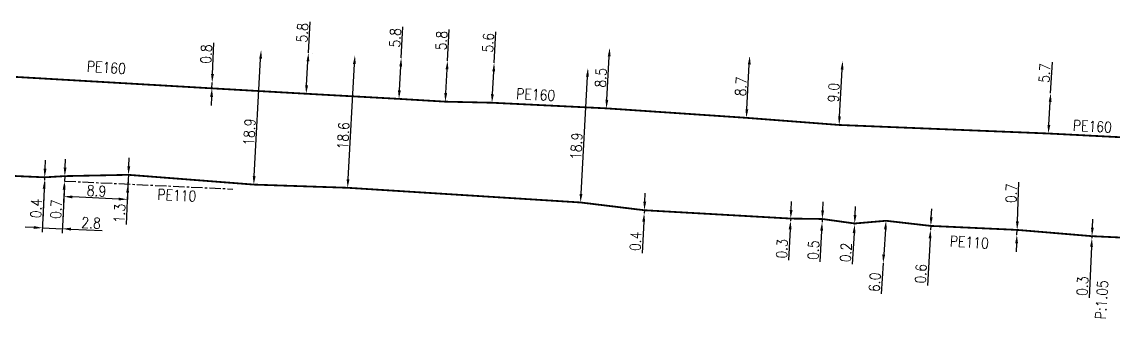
# Model space of a CAD drawing. Header units: millimetres. Extents: x 145011 to 146000, y 128282 to 128813.
# Drawn here: x 145550.3 to 145703.2, y 128380.1 to 128421.8 of the extents above; entities that cross this region are included whole.
import ezdxf

# ---------------------------------------------------------------- set-up
doc = ezdxf.new("R2010")
doc.units = ezdxf.units.MM
doc.header["$PDMODE"] = 34
doc.linetypes.add('CENTER', pattern=[50.8, 31.75, -6.35, 6.35, -6.35])
doc.linetypes.add('L_100_PE', pattern=[14, 10, -1.5, 1, -1.5])
doc.layers.get('DEFPOINTS').update_dxf_attribs({"linetype": 'CONTINUOUS'})
doc.layers.add('L_140', color=3, linetype='CONTINUOUS')
doc.styles.get("Standard").update_dxf_attribs({"font": 'romans.shx', "width": 0.85})
doc.dimstyles.get("Standard").update_dxf_attribs({"dimtxt": 1.5, "dimasz": 1.2, "dimexe": 0.625, "dimexo": 0.625, "dimgap": 0.25, "dimtad": 1, "dimdec": 1, "dimzin": 0, "dimdsep": 46, "dimtxsty": 'Standard', "dimcen": -0.5, "dimadec": 0, "dimazin": 0, "dimtfac": 1, "dimtdec": 1, "dimtmove": 0, "dimatfit": 3, "dimfxl": 0, "dimtolj": 1, "dimtzin": 0, "dimarcsym": 0})

# ---------------------------------------------------------------- blocks, each defined once
blk = doc.blocks.new('*D71')
at = {"layer": 'DEFPOINTS', "color": 0, "linetype": 'Continuous', "transparency": 16777216}
for p in [(145665.26, 128416.25), (145665.26, 128416.25), (145664.77, 128407.27)]:
    blk.add_point(p, dxfattribs=at)
at = {"layer": 'L_140', "color": 0, "linetype": 'Continuous', "lineweight": -2, "transparency": 16777216}
blk.add_line((145664.83, 128408.47), (145665.19, 128415.06), dxfattribs=at)
at = {"layer": 'L_140', "color": 0, "linetype": 'Continuous', "transparency": 16777216}
for points in [[(145664.99, 128415.07), (145665.39, 128415.04), (145665.26, 128416.25)], [(145664.63, 128408.48), (145665.03, 128408.45), (145664.77, 128407.27)]]:
    blk.add_solid(points, dxfattribs=at)
at = {"layer": 'L_140', "color": 0, "linetype": 'Continuous', "transparency": 16777216, "insert": (145664.01, 128411.81), "char_height": 1.5, "attachment_point": 5, "rotation": 86.8982}
blk.add_mtext('\\A1;9.0', dxfattribs=at)
blk = doc.blocks.new('*D72')
at = {"layer": 'DEFPOINTS', "color": 0, "linetype": 'Continuous', "transparency": 16777216}
for p in [(145694.4, 128411.71), (145694.4, 128411.71), (145694.09, 128406.07)]:
    blk.add_point(p, dxfattribs=at)
at = {"layer": 'L_140', "color": 0, "linetype": 'Continuous', "lineweight": -2, "transparency": 16777216}
for p, q in [((145694.4, 128411.71), (145694.64, 128416.08)), ((145694.15, 128407.27), (145694.33, 128410.52))]:
    blk.add_line(p, q, dxfattribs=at)
at = {"layer": 'L_140', "color": 0, "linetype": 'Continuous', "transparency": 16777216}
for points in [[(145694.13, 128410.53), (145694.53, 128410.51), (145694.4, 128411.71)], [(145693.95, 128407.28), (145694.35, 128407.26), (145694.09, 128406.07)]]:
    blk.add_solid(points, dxfattribs=at)
at = {"layer": 'L_140', "color": 0, "linetype": 'Continuous', "transparency": 16777216, "insert": (145693.55, 128414.55), "char_height": 1.5, "attachment_point": 5, "rotation": 86.8655}
blk.add_mtext('\\A1;5.7', dxfattribs=at)
blk = doc.blocks.new('*D73')
at = {"layer": 'DEFPOINTS', "color": 0, "linetype": 'Continuous', "transparency": 16777216}
for p in [(145652.25, 128416.96), (145652.25, 128416.96), (145651.78, 128408.27)]:
    blk.add_point(p, dxfattribs=at)
at = {"layer": 'L_140', "color": 0, "linetype": 'Continuous', "lineweight": -2, "transparency": 16777216}
for p, q in [((145651.85, 128409.47), (145652.19, 128415.76)), ((145652.41, 128408.24), (145652.41, 128408.24))]:
    blk.add_line(p, q, dxfattribs=at)
at = {"layer": 'L_140', "color": 0, "linetype": 'Continuous', "transparency": 16777216}
for points in [[(145651.99, 128415.77), (145652.39, 128415.75), (145652.25, 128416.96)], [(145651.65, 128409.48), (145652.05, 128409.46), (145651.78, 128408.27)]]:
    blk.add_solid(points, dxfattribs=at)
at = {"layer": 'L_140', "color": 0, "linetype": 'Continuous', "transparency": 16777216, "insert": (145651.02, 128412.67), "char_height": 1.5, "attachment_point": 5, "rotation": 86.8982}
blk.add_mtext('\\A1;8.7', dxfattribs=at)
blk = doc.blocks.new('*D74')
at = {"layer": 'DEFPOINTS', "color": 0, "linetype": 'Continuous', "transparency": 16777216}
for p in [(145632.63, 128418.09), (145632.63, 128418.09), (145632.17, 128409.6)]:
    blk.add_point(p, dxfattribs=at)
at = {"layer": 'L_140', "color": 0, "linetype": 'Continuous', "lineweight": -2, "transparency": 16777216}
for p, q in [((145632.24, 128410.8), (145632.57, 128416.89)), ((145632.79, 128409.56), (145632.79, 128409.56))]:
    blk.add_line(p, q, dxfattribs=at)
at = {"layer": 'L_140', "color": 0, "linetype": 'Continuous', "transparency": 16777216}
for points in [[(145632.37, 128416.9), (145632.77, 128416.88), (145632.63, 128418.09)], [(145632.04, 128410.81), (145632.44, 128410.78), (145632.17, 128409.6)]]:
    blk.add_solid(points, dxfattribs=at)
at = {"layer": 'L_140', "color": 0, "linetype": 'Continuous', "transparency": 16777216, "insert": (145631.4, 128413.9), "char_height": 1.5, "attachment_point": 5, "rotation": 86.8987}
blk.add_mtext('\\A1;8.5', dxfattribs=at)
blk = doc.blocks.new('*D75')
at = {"layer": 'DEFPOINTS', "color": 0, "linetype": 'Continuous', "transparency": 16777216}
for p in [(145616.45, 128415.98), (145616.45, 128415.98), (145616.15, 128410.39)]:
    blk.add_point(p, dxfattribs=at)
at = {"layer": 'L_140', "color": 0, "linetype": 'Continuous', "lineweight": -2, "transparency": 16777216}
for p, q in [((145616.45, 128415.98), (145616.69, 128420.34)), ((145616.21, 128411.59), (145616.39, 128414.78)), ((145616.77, 128410.35), (145616.77, 128410.35))]:
    blk.add_line(p, q, dxfattribs=at)
at = {"layer": 'L_140', "color": 0, "linetype": 'Continuous', "transparency": 16777216}
for points in [[(145616.19, 128414.79), (145616.59, 128414.77), (145616.45, 128415.98)], [(145616.01, 128411.6), (145616.41, 128411.58), (145616.15, 128410.39)]]:
    blk.add_solid(points, dxfattribs=at)
at = {"layer": 'L_140', "color": 0, "linetype": 'Continuous', "transparency": 16777216, "insert": (145615.61, 128418.82), "char_height": 1.5, "attachment_point": 5, "rotation": 86.8638}
blk.add_mtext('\\A1;5.6', dxfattribs=at)
blk = doc.blocks.new('*D76')
at = {"layer": 'DEFPOINTS', "color": 0, "linetype": 'Continuous', "transparency": 16777216}
for p in [(145629.59, 128415.26), (145629.59, 128415.26), (145628.55, 128396.39)]:
    blk.add_point(p, dxfattribs=at)
at = {"layer": 'L_140', "color": 0, "linetype": 'Continuous', "lineweight": -2, "transparency": 16777216}
for p, q in [((145628.62, 128397.59), (145629.52, 128414.06)), ((145629.18, 128396.35), (145629.18, 128396.35))]:
    blk.add_line(p, q, dxfattribs=at)
at = {"layer": 'L_140', "color": 0, "linetype": 'Continuous', "transparency": 16777216}
for points in [[(145629.32, 128414.07), (145629.72, 128414.05), (145629.59, 128415.26)], [(145628.42, 128397.6), (145628.82, 128397.58), (145628.55, 128396.39)]]:
    blk.add_solid(points, dxfattribs=at)
at = {"layer": 'L_140', "color": 0, "linetype": 'Continuous', "transparency": 16777216, "insert": (145627.98, 128404.28), "char_height": 1.5, "attachment_point": 5, "rotation": 86.8632}
blk.add_mtext('\\A1;18.9', dxfattribs=at)
blk = doc.blocks.new('*D77')
at = {"layer": 'DEFPOINTS', "color": 0, "linetype": 'Continuous', "transparency": 16777216}
for p in [(145603.43, 128416.67), (145603.43, 128416.67), (145603.12, 128410.93)]:
    blk.add_point(p, dxfattribs=at)
at = {"layer": 'L_140', "color": 0, "linetype": 'Continuous', "lineweight": -2, "transparency": 16777216}
for p, q in [((145603.43, 128416.67), (145603.67, 128421.04)), ((145603.18, 128412.13), (145603.37, 128415.48))]:
    blk.add_line(p, q, dxfattribs=at)
at = {"layer": 'L_140', "color": 0, "linetype": 'Continuous', "transparency": 16777216}
for points in [[(145603.17, 128415.49), (145603.57, 128415.46), (145603.43, 128416.67)], [(145602.98, 128412.14), (145603.38, 128412.12), (145603.12, 128410.93)]]:
    blk.add_solid(points, dxfattribs=at)
at = {"layer": 'L_140', "color": 0, "linetype": 'Continuous', "transparency": 16777216, "insert": (145602.59, 128419.51), "char_height": 1.5, "attachment_point": 5, "rotation": 86.8638}
blk.add_mtext('\\A1;5.8', dxfattribs=at)
blk = doc.blocks.new('*D78')
at = {"layer": 'DEFPOINTS', "color": 0, "linetype": 'Continuous', "transparency": 16777216}
for p in [(145609.92, 128416.28), (145609.92, 128416.28), (145609.61, 128410.54)]:
    blk.add_point(p, dxfattribs=at)
at = {"layer": 'L_140', "color": 0, "linetype": 'Continuous', "lineweight": -2, "transparency": 16777216}
for p, q in [((145609.92, 128416.28), (145610.16, 128420.65)), ((145609.67, 128411.74), (145609.85, 128415.09))]:
    blk.add_line(p, q, dxfattribs=at)
at = {"layer": 'L_140', "color": 0, "linetype": 'Continuous', "transparency": 16777216}
for points in [[(145609.65, 128415.1), (145610.05, 128415.08), (145609.92, 128416.28)], [(145609.47, 128411.75), (145609.87, 128411.73), (145609.61, 128410.54)]]:
    blk.add_solid(points, dxfattribs=at)
at = {"layer": 'L_140', "color": 0, "linetype": 'Continuous', "transparency": 16777216, "insert": (145609.07, 128419.12), "char_height": 1.5, "attachment_point": 5, "rotation": 86.8632}
blk.add_mtext('\\A1;5.8', dxfattribs=at)
blk = doc.blocks.new('*D79')
at = {"layer": 'DEFPOINTS', "color": 0, "linetype": 'Continuous', "transparency": 16777216}
for p in [(145596.95, 128417.03), (145596.95, 128417.03), (145595.93, 128398.45)]:
    blk.add_point(p, dxfattribs=at)
at = {"layer": 'L_140', "color": 0, "linetype": 'Continuous', "lineweight": -2, "transparency": 16777216}
for p, q in [((145595.99, 128399.65), (145596.88, 128415.83)), ((145596.55, 128398.42), (145596.55, 128398.42))]:
    blk.add_line(p, q, dxfattribs=at)
at = {"layer": 'L_140', "color": 0, "linetype": 'Continuous', "transparency": 16777216}
for points in [[(145596.68, 128415.84), (145597.08, 128415.82), (145596.95, 128417.03)], [(145595.79, 128399.66), (145596.19, 128399.64), (145595.93, 128398.45)]]:
    blk.add_solid(points, dxfattribs=at)
at = {"layer": 'L_140', "color": 0, "linetype": 'Continuous', "transparency": 16777216, "insert": (145595.33, 128405.75), "char_height": 1.5, "attachment_point": 5, "rotation": 86.8638}
blk.add_mtext('\\A1;18.6', dxfattribs=at)
blk = doc.blocks.new('*D80')
at = {"layer": 'DEFPOINTS', "color": 0, "linetype": 'Continuous', "transparency": 16777216}
for p in [(145590.44, 128417.39), (145590.44, 128417.39), (145590.12, 128411.65)]:
    blk.add_point(p, dxfattribs=at)
at = {"layer": 'L_140', "color": 0, "linetype": 'Continuous', "lineweight": -2, "transparency": 16777216}
for p, q in [((145590.44, 128417.39), (145590.68, 128421.75)), ((145591.06, 128417.35), (145591.06, 128417.35)), ((145590.19, 128412.84), (145590.37, 128416.19)), ((145590.75, 128411.61), (145590.75, 128411.61))]:
    blk.add_line(p, q, dxfattribs=at)
at = {"layer": 'L_140', "color": 0, "linetype": 'Continuous', "transparency": 16777216}
for points in [[(145590.17, 128416.2), (145590.57, 128416.18), (145590.44, 128417.39)], [(145589.99, 128412.86), (145590.39, 128412.83), (145590.12, 128411.65)]]:
    blk.add_solid(points, dxfattribs=at)
at = {"layer": 'L_140', "color": 0, "linetype": 'Continuous', "transparency": 16777216, "insert": (145589.59, 128420.22), "char_height": 1.5, "attachment_point": 5, "rotation": 86.8632}
blk.add_mtext('\\A1;5.8', dxfattribs=at)
blk = doc.blocks.new('*D81')
at = {"layer": 'DEFPOINTS', "color": 0, "linetype": 'Continuous', "transparency": 16777216}
for p in [(145565.22, 128400.27), (145556.27, 128399.39), (145556.18, 128397.22)]:
    blk.add_point(p, dxfattribs=at)
at = {"layer": 'L_140', "color": 0, "linetype": 'Continuous', "lineweight": -2, "transparency": 16777216}
for p, q in [((145556.25, 128398.77), (145556.15, 128396.59)), ((145565.19, 128399.64), (145565.04, 128396.2)), ((145563.87, 128396.87), (145557.38, 128397.16))]:
    blk.add_line(p, q, dxfattribs=at)
at = {"layer": 'L_140', "color": 0, "linetype": 'Continuous', "transparency": 16777216}
for points in [[(145557.38, 128397.36), (145557.37, 128396.96), (145556.18, 128397.22)], [(145563.88, 128397.07), (145563.86, 128396.67), (145565.07, 128396.82)]]:
    blk.add_solid(points, dxfattribs=at)
at = {"layer": 'L_140', "color": 0, "linetype": 'Continuous', "transparency": 16777216, "insert": (145560.76, 128398.01), "char_height": 1.5, "attachment_point": 5, "rotation": 357.4437}
blk.add_mtext('\\A1;8.9', dxfattribs=at)
blk = doc.blocks.new('*D82')
at = {"layer": 'DEFPOINTS', "color": 0, "linetype": 'Continuous', "transparency": 16777216}
for p in [(145583.81, 128417.77), (145583.81, 128417.77), (145582.78, 128398.9)]:
    blk.add_point(p, dxfattribs=at)
at = {"layer": 'L_140', "color": 0, "linetype": 'Continuous', "lineweight": -2, "transparency": 16777216}
blk.add_line((145582.84, 128400.1), (145583.74, 128416.57), dxfattribs=at)
at = {"layer": 'L_140', "color": 0, "linetype": 'Continuous', "transparency": 16777216}
for points in [[(145583.54, 128416.58), (145583.94, 128416.56), (145583.81, 128417.77)], [(145582.64, 128400.11), (145583.04, 128400.08), (145582.78, 128398.9)]]:
    blk.add_solid(points, dxfattribs=at)
at = {"layer": 'L_140', "color": 0, "linetype": 'Continuous', "transparency": 16777216, "insert": (145582.18, 128406.26), "char_height": 1.5, "attachment_point": 5, "rotation": 86.8632}
blk.add_mtext('\\A1;18.9', dxfattribs=at)
blk = doc.blocks.new('*D83')
at = {"layer": 'DEFPOINTS', "color": 0, "linetype": 'Continuous', "transparency": 16777216}
for p in [(145556.27, 128399.39), (145556.27, 128399.39), (145556.31, 128400.09)]:
    blk.add_point(p, dxfattribs=at)
at = {"layer": 'L_140', "color": 0, "linetype": 'Continuous', "lineweight": -2, "transparency": 16777216}
for p, q in [((145556.36, 128401.29), (145556.41, 128402.49)), ((145556.31, 128400.09), (145556.27, 128399.39)), ((145556.22, 128398.19), (145556.03, 128393.82))]:
    blk.add_line(p, q, dxfattribs=at)
at = {"layer": 'L_140', "color": 0, "linetype": 'Continuous', "transparency": 16777216}
for points in [[(145556.16, 128401.3), (145556.56, 128401.28), (145556.31, 128400.09)], [(145556.02, 128398.2), (145556.42, 128398.18), (145556.27, 128399.39)]]:
    blk.add_solid(points, dxfattribs=at)
at = {"layer": 'L_140', "color": 0, "linetype": 'Continuous', "transparency": 16777216, "insert": (145555.1, 128395.45), "char_height": 1.5, "attachment_point": 5, "rotation": 87.4437}
blk.add_mtext('\\A1;0.7', dxfattribs=at)
blk = doc.blocks.new('*D84')
at = {"layer": 'DEFPOINTS', "color": 0, "linetype": 'Continuous', "transparency": 16777216}
for p in [(145553.49, 128399.92), (145556.27, 128399.39), (145555.98, 128392.7)]:
    blk.add_point(p, dxfattribs=at)
at = {"layer": 'L_140', "color": 0, "linetype": 'Continuous', "lineweight": -2, "transparency": 16777216}
for p, q in [((145553.47, 128399.3), (145553.15, 128392.2)), ((145556.25, 128398.77), (145555.95, 128392.07)), ((145551.98, 128392.88), (145550.78, 128392.93)), ((145553.18, 128392.82), (145555.98, 128392.7)), ((145557.17, 128392.65), (145561.54, 128392.45))]:
    blk.add_line(p, q, dxfattribs=at)
at = {"layer": 'L_140', "color": 0, "linetype": 'Continuous', "transparency": 16777216}
for points in [[(145551.99, 128393.08), (145551.97, 128392.68), (145553.18, 128392.82)], [(145557.18, 128392.85), (145557.17, 128392.45), (145555.98, 128392.7)]]:
    blk.add_solid(points, dxfattribs=at)
at = {"layer": 'L_140', "color": 0, "linetype": 'Continuous', "transparency": 16777216, "insert": (145560, 128393.52), "char_height": 1.5, "attachment_point": 5, "rotation": 357.4437}
blk.add_mtext('\\A1;2.8', dxfattribs=at)
blk = doc.blocks.new('*D85')
at = {"layer": 'DEFPOINTS', "color": 0, "linetype": 'Continuous', "transparency": 16777216}
for p in [(145553.48, 128399.52), (145553.48, 128399.52), (145553.49, 128399.92)]:
    blk.add_point(p, dxfattribs=at)
at = {"layer": 'L_140', "color": 0, "linetype": 'Continuous', "lineweight": -2, "transparency": 16777216}
for p, q in [((145553.55, 128401.12), (145553.6, 128402.32)), ((145552.85, 128399.55), (145552.85, 128399.55)), ((145552.87, 128399.95), (145552.87, 128399.95)), ((145553.49, 128399.92), (145553.48, 128399.52)), ((145553.42, 128398.32), (145553.23, 128393.89))]:
    blk.add_line(p, q, dxfattribs=at)
at = {"layer": 'L_140', "color": 0, "linetype": 'Continuous', "transparency": 16777216}
for points in [[(145553.35, 128401.13), (145553.75, 128401.11), (145553.49, 128399.92)], [(145553.22, 128398.33), (145553.62, 128398.31), (145553.48, 128399.52)]]:
    blk.add_solid(points, dxfattribs=at)
at = {"layer": 'L_140', "color": 0, "linetype": 'Continuous', "transparency": 16777216, "insert": (145552.3, 128395.55), "char_height": 1.5, "attachment_point": 5, "rotation": 87.4437}
blk.add_mtext('\\A1;0.4', dxfattribs=at)
blk = doc.blocks.new('*D86')
at = {"layer": 'DEFPOINTS', "color": 0, "linetype": 'Continuous', "transparency": 16777216}
for p in [(145576.95, 128413.21), (145576.95, 128413.21), (145576.92, 128412.41)]:
    blk.add_point(p, dxfattribs=at)
at = {"layer": 'L_140', "color": 0, "linetype": 'Continuous', "lineweight": -2, "transparency": 16777216}
for p, q in [((145577, 128414.41), (145577.18, 128418.78)), ((145576.92, 128412.41), (145576.95, 128413.21)), ((145576.87, 128411.21), (145576.82, 128410.01))]:
    blk.add_line(p, q, dxfattribs=at)
at = {"layer": 'L_140', "color": 0, "linetype": 'Continuous', "transparency": 16777216}
for points in [[(145576.8, 128414.42), (145577.2, 128414.4), (145576.95, 128413.21)], [(145576.67, 128411.22), (145577.07, 128411.2), (145576.92, 128412.41)]]:
    blk.add_solid(points, dxfattribs=at)
at = {"layer": 'L_140', "color": 0, "linetype": 'Continuous', "transparency": 16777216, "insert": (145576.12, 128417.23), "char_height": 1.5, "attachment_point": 5, "rotation": 87.6483}
blk.add_mtext('\\A1;0.8', dxfattribs=at)
blk = doc.blocks.new('*D93')
at = {"layer": 'DEFPOINTS', "color": 0, "linetype": 'Continuous', "transparency": 16777216}
for p in [(145565.22, 128400.27), (145565.16, 128398.97), (145565.16, 128398.97)]:
    blk.add_point(p, dxfattribs=at)
at = {"layer": 'L_140', "color": 0, "linetype": 'Continuous', "lineweight": -2, "transparency": 16777216}
for p, q in [((145565.28, 128401.47), (145565.33, 128402.67)), ((145565.22, 128400.27), (145565.16, 128398.97)), ((145565.79, 128398.94), (145565.79, 128398.94)), ((145565.85, 128400.24), (145565.85, 128400.24)), ((145565.11, 128397.77), (145564.91, 128393.31))]:
    blk.add_line(p, q, dxfattribs=at)
at = {"layer": 'L_140', "color": 0, "linetype": 'Continuous', "transparency": 16777216}
for points in [[(145565.08, 128401.48), (145565.48, 128401.46), (145565.22, 128400.27)], [(145564.91, 128397.78), (145565.31, 128397.76), (145565.16, 128398.97)]]:
    blk.add_solid(points, dxfattribs=at)
at = {"layer": 'L_140', "color": 0, "linetype": 'Continuous', "transparency": 16777216, "insert": (145563.98, 128394.85), "char_height": 1.5, "attachment_point": 5, "rotation": 87.4437}
blk.add_mtext('\\A1;1.3', dxfattribs=at)
blk = doc.blocks.new('*D94')
at = {"layer": 'DEFPOINTS', "color": 0, "linetype": 'Continuous', "transparency": 16777216}
for p in [(145637.47, 128394.9), (145637.47, 128394.9), (145637.49, 128395.3)]:
    blk.add_point(p, dxfattribs=at)
at = {"layer": 'L_140', "color": 0, "linetype": 'Continuous', "lineweight": -2, "transparency": 16777216}
for p, q in [((145637.55, 128396.5), (145637.61, 128397.7)), ((145637.49, 128395.3), (145637.47, 128394.9)), ((145638.09, 128394.87), (145638.09, 128394.87)), ((145638.11, 128395.27), (145638.11, 128395.27)), ((145637.4, 128393.7), (145637.17, 128389.28))]:
    blk.add_line(p, q, dxfattribs=at)
at = {"layer": 'L_140', "color": 0, "linetype": 'Continuous', "transparency": 16777216}
for points in [[(145637.35, 128396.51), (145637.75, 128396.49), (145637.49, 128395.3)], [(145637.2, 128393.71), (145637.6, 128393.69), (145637.47, 128394.9)]]:
    blk.add_solid(points, dxfattribs=at)
at = {"layer": 'L_140', "color": 0, "linetype": 'Continuous', "transparency": 16777216, "insert": (145636.26, 128390.94), "char_height": 1.5, "attachment_point": 5, "rotation": 87.0102}
blk.add_mtext('\\A1;0.4', dxfattribs=at)
blk = doc.blocks.new('*D95')
at = {"layer": 'DEFPOINTS', "color": 0, "linetype": 'Continuous', "transparency": 16777216}
for p in [(145657.99, 128394.13), (145657.97, 128393.83), (145657.97, 128393.83)]:
    blk.add_point(p, dxfattribs=at)
at = {"layer": 'L_140', "color": 0, "linetype": 'Continuous', "lineweight": -2, "transparency": 16777216}
for p, q in [((145658.05, 128395.33), (145658.11, 128396.53)), ((145657.99, 128394.13), (145657.97, 128393.83)), ((145657.91, 128392.63), (145657.68, 128388.27))]:
    blk.add_line(p, q, dxfattribs=at)
at = {"layer": 'L_140', "color": 0, "linetype": 'Continuous', "transparency": 16777216}
for points in [[(145657.85, 128395.34), (145658.25, 128395.32), (145657.99, 128394.13)], [(145657.71, 128392.64), (145658.11, 128392.62), (145657.97, 128393.83)]]:
    blk.add_solid(points, dxfattribs=at)
at = {"layer": 'L_140', "color": 0, "linetype": 'Continuous', "transparency": 16777216, "insert": (145656.77, 128389.9), "char_height": 1.5, "attachment_point": 5, "rotation": 87.0102}
blk.add_mtext('\\A1;0.3', dxfattribs=at)
blk = doc.blocks.new('*D114')
at = {"layer": 'DEFPOINTS', "color": 0, "linetype": 'Continuous', "transparency": 16777216}
for p in [(145700.18, 128391.36), (145700.18, 128391.36), (145700.19, 128391.66)]:
    blk.add_point(p, dxfattribs=at)
at = {"layer": 'L_140', "color": 0, "linetype": 'Continuous', "lineweight": -2, "transparency": 16777216}
for p, q in [((145700.25, 128392.86), (145700.3, 128394.06)), ((145700.19, 128391.66), (145700.18, 128391.36)), ((145700.12, 128390.16), (145699.78, 128383.02))]:
    blk.add_line(p, q, dxfattribs=at)
at = {"layer": 'L_140', "color": 0, "linetype": 'Continuous', "transparency": 16777216}
for points in [[(145700.05, 128392.87), (145700.45, 128392.85), (145700.19, 128391.66)], [(145699.92, 128390.17), (145700.32, 128390.15), (145700.18, 128391.36)]]:
    blk.add_solid(points, dxfattribs=at)
at = {"layer": 'L_140', "color": 0, "linetype": 'Continuous', "transparency": 16777216, "insert": (145698.86, 128384.65), "char_height": 1.5, "attachment_point": 5, "rotation": 87.2974}
blk.add_mtext('\\A1;0.3', dxfattribs=at)
blk = doc.blocks.new('*D115')
at = {"layer": 'DEFPOINTS', "color": 0, "linetype": 'Continuous', "transparency": 16777216}
for p in [(145689.67, 128391.84), (145689.67, 128391.84), (145689.7, 128392.54)]:
    blk.add_point(p, dxfattribs=at)
at = {"layer": 'L_140', "color": 0, "linetype": 'Continuous', "lineweight": -2, "transparency": 16777216}
for p, q in [((145689.74, 128393.74), (145689.93, 128399.22)), ((145689.67, 128391.84), (145689.7, 128392.54)), ((145689.63, 128390.64), (145689.59, 128389.44))]:
    blk.add_line(p, q, dxfattribs=at)
at = {"layer": 'L_140', "color": 0, "linetype": 'Continuous', "transparency": 16777216}
for points in [[(145689.54, 128393.75), (145689.94, 128393.73), (145689.7, 128392.54)], [(145689.43, 128390.65), (145689.83, 128390.64), (145689.67, 128391.84)]]:
    blk.add_solid(points, dxfattribs=at)
at = {"layer": 'L_140', "color": 0, "linetype": 'Continuous', "transparency": 16777216, "insert": (145688.88, 128397.67), "char_height": 1.5, "attachment_point": 5, "rotation": 87.9945}
blk.add_mtext('\\A1;0.7', dxfattribs=at)
blk = doc.blocks.new('*D116')
at = {"layer": 'DEFPOINTS', "color": 0, "linetype": 'Continuous', "transparency": 16777216}
for p in [(145677.61, 128393.1), (145677.57, 128392.55), (145677.57, 128392.55)]:
    blk.add_point(p, dxfattribs=at)
at = {"layer": 'L_140', "color": 0, "linetype": 'Continuous', "lineweight": -2, "transparency": 16777216}
for p, q in [((145677.68, 128394.3), (145677.74, 128395.49)), ((145677.61, 128393.1), (145677.57, 128392.55)), ((145678.23, 128393.06), (145678.23, 128393.06)), ((145677.51, 128391.35), (145677.13, 128384.75)), ((145678.2, 128392.51), (145678.2, 128392.51))]:
    blk.add_line(p, q, dxfattribs=at)
at = {"layer": 'L_140', "color": 0, "linetype": 'Continuous', "transparency": 16777216}
for points in [[(145677.48, 128394.31), (145677.87, 128394.28), (145677.61, 128393.1)], [(145677.31, 128391.36), (145677.71, 128391.34), (145677.57, 128392.55)]]:
    blk.add_solid(points, dxfattribs=at)
at = {"layer": 'L_140', "color": 0, "linetype": 'Continuous', "transparency": 16777216, "insert": (145676.22, 128386.39), "char_height": 1.5, "attachment_point": 5, "rotation": 86.7159}
blk.add_mtext('\\A1;0.6', dxfattribs=at)
blk = doc.blocks.new('*D117')
at = {"layer": 'DEFPOINTS', "color": 0, "linetype": 'Continuous', "transparency": 16777216}
for p in [(145671.34, 128393.82), (145670.94, 128387.88), (145670.94, 128387.88)]:
    blk.add_point(p, dxfattribs=at)
at = {"layer": 'L_140', "color": 0, "linetype": 'Continuous', "lineweight": -2, "transparency": 16777216}
for p, q in [((145671.26, 128392.62), (145671.02, 128389.08)), ((145670.94, 128387.88), (145670.65, 128383.58))]:
    blk.add_line(p, q, dxfattribs=at)
at = {"layer": 'L_140', "color": 0, "linetype": 'Continuous', "transparency": 16777216}
for points in [[(145671.06, 128392.64), (145671.46, 128392.61), (145671.34, 128393.82)], [(145670.82, 128389.09), (145671.22, 128389.07), (145670.94, 128387.88)]]:
    blk.add_solid(points, dxfattribs=at)
at = {"layer": 'L_140', "color": 0, "linetype": 'Continuous', "transparency": 16777216, "insert": (145669.76, 128385.2), "char_height": 1.5, "attachment_point": 5, "rotation": 86.156}
blk.add_mtext('\\A1;6.0', dxfattribs=at)
blk = doc.blocks.new('*D118')
at = {"layer": 'DEFPOINTS', "color": 0, "linetype": 'Continuous', "transparency": 16777216}
for p in [(145666.94, 128393.44), (145666.94, 128393.29), (145666.94, 128393.29)]:
    blk.add_point(p, dxfattribs=at)
at = {"layer": 'L_140', "color": 0, "linetype": 'Continuous', "lineweight": -2, "transparency": 16777216}
for p, q in [((145667.01, 128394.64), (145667.08, 128395.84)), ((145666.31, 128393.33), (145666.31, 128393.33)), ((145666.32, 128393.48), (145666.32, 128393.48)), ((145666.94, 128393.44), (145666.94, 128393.29)), ((145666.87, 128392.09), (145666.62, 128387.73))]:
    blk.add_line(p, q, dxfattribs=at)
at = {"layer": 'L_140', "color": 0, "linetype": 'Continuous', "transparency": 16777216}
for points in [[(145666.81, 128394.65), (145667.21, 128394.63), (145666.94, 128393.44)], [(145666.67, 128392.11), (145667.07, 128392.08), (145666.94, 128393.29)]]:
    blk.add_solid(points, dxfattribs=at)
at = {"layer": 'L_140', "color": 0, "linetype": 'Continuous', "transparency": 16777216, "insert": (145665.71, 128389.37), "char_height": 1.5, "attachment_point": 5, "rotation": 86.7464}
blk.add_mtext('\\A1;0.2', dxfattribs=at)
blk = doc.blocks.new('*D119')
at = {"layer": 'DEFPOINTS', "color": 0, "linetype": 'Continuous', "transparency": 16777216}
for p in [(145662.39, 128393.62), (145662.39, 128393.62), (145662.41, 128394.07)]:
    blk.add_point(p, dxfattribs=at)
at = {"layer": 'L_140', "color": 0, "linetype": 'Continuous', "lineweight": -2, "transparency": 16777216}
for p, q in [((145662.47, 128395.27), (145662.54, 128396.47)), ((145662.41, 128394.07), (145662.39, 128393.62)), ((145662.32, 128392.43), (145662.09, 128388.06))]:
    blk.add_line(p, q, dxfattribs=at)
at = {"layer": 'L_140', "color": 0, "linetype": 'Continuous', "transparency": 16777216}
for points in [[(145662.27, 128395.28), (145662.67, 128395.26), (145662.41, 128394.07)], [(145662.12, 128392.44), (145662.52, 128392.42), (145662.39, 128393.62)]]:
    blk.add_solid(points, dxfattribs=at)
at = {"layer": 'L_140', "color": 0, "linetype": 'Continuous', "transparency": 16777216, "insert": (145661.17, 128389.7), "char_height": 1.5, "attachment_point": 5, "rotation": 86.9088}
blk.add_mtext('\\A1;0.5', dxfattribs=at)

msp = doc.modelspace()

# ---------------------------------------------------------------- linework, layer by layer
at = {"layer": 'L_140', "linetype": 'L_100_PE', "const_width": 0.25}
msp.add_lwpolyline([(145707.03, 128405.4), (145694.09, 128406.07), (145664.77, 128407.27), (145651.78, 128408.27), (145632.17, 128409.6), (145616.15, 128410.39), (145609.61, 128410.54), (145603.12, 128410.93), (145590.12, 128411.65), (145576.92, 128412.41), (145549.47, 128414.01)], dxfattribs=at)
at = {"layer": 'L_140', "linetype": 'L_100_PE', "flags": 128}
msp.add_lwpolyline([(145769.66, 128387.7, 0.25, 0.25, 0), (145765.27, 128387.89, 0.25, 0.25, 0), (145756.3, 128388.76, 0.25, 0.25, 0), (145753.93, 128388.91, 0.25, 0.25, 0), (145749.92, 128388.9, 0.25, 0.25, 0), (145746.31, 128389.38, 0.25, 0.25, 0), (145740.53, 128389.48, 0.25, 0.25, 0), (145740.53, 128389.48, 0.25, 0.25, 0), (145735.54, 128389.73, 0.25, 0.25, 0), (145729.21, 128390.02, 0.25, 0.25, 0), (145728.52, 128390.16, 0.25, 0.25, 0), (145726.79, 128390.51, 0.25, 0.25, 0), (145719.62, 128390.61, 0.25, 0.25, 0), (145716.76, 128390.82, 0.25, 0.25, 0), (145715.22, 128390.9, 0.25, 0.25, 0), (145705.8, 128391.39, 0.25, 0.25, 0), (145700.19, 128391.66, 0.25, 0.25, 0), (145689.7, 128392.54, 0.25, 0.25, 0), (145677.61, 128393.1, 0.25, 0.25, 0), (145671.34, 128393.82, 0.25, 0.25, 0), (145666.94, 128393.44, 0.25, 0.25, 0), (145662.41, 128394.07, 0.25, 0.25, 0), (145657.99, 128394.13, 0.25, 0.25, 0), (145637.49, 128395.3, 0.25, 0.25, 0), (145628.55, 128396.39, 0.25, 0.25, 0), (145595.93, 128398.45, 0.25, 0.25, 0), (145582.78, 128398.9, 0.25, 0.25, 0), (145565.22, 128400.27, 0.25, 0.25, 0), (145556.31, 128400.09, 0.25, 0.25, 0), (145553.49, 128399.92, 0.25, 0.25, 0), (145544.94, 128400.3, 0.25, 0.25, 0), (145522.74, 128401.48, 0.25, 0.25, 0), (145484.64, 128403.53, 0.25, 0.25, 0), (145474.77, 128403.52, 0, 0, 0)], format="xyseb", dxfattribs=at)
at = {"layer": 'L_140', "color": 7, "linetype": 'CENTER', "ltscale": 0.05, "flags": 128}
msp.add_lwpolyline([(145556.27, 128399.39), (145579.85, 128398.28)], dxfattribs=at)

# ---------------------------------------------------------------- texts
at = {"layer": 'L_140', "linetype": 'Continuous', "width": 0.85}
for s, rotation, p in [('PE160', 356.2766, (145559.36, 128414.76)), ('PE160', 357.1745, (145619.51, 128410.91)), ('PE160', 357.0333, (145697.48, 128406.47)), ('PE110', 357.2958, (145569.25, 128396.77)), ('PE110', 356.6948, (145680.24, 128390.22)), ('P:1.05', 86.37, (145702.12, 128379.92))]:
    msp.add_text(s, height=1.5, rotation=rotation, dxfattribs=at).set_placement(p)

# ---------------------------------------------------------------- dimensions: what is measured, and where the dimension line sits
at = {"layer": 'L_140', "linetype": 'Continuous'}
for base, p1, p2, angle, picture, middle in [((145590.4367, 128417.3879), (145590.1221, 128411.6465), (145590.4367, 128417.3879), 266.8632, '*D80', (145590.5891, 128420.1694)), ((145603.43, 128416.67), (145603.12, 128410.93), (145603.43, 128416.67), 266.8638, '*D77', (145603.58, 128419.45)), ((145609.92, 128416.28), (145609.61, 128410.54), (145609.92, 128416.28), 266.8632, '*D78', (145610.07, 128419.07)), ((145616.45, 128415.98), (145616.15, 128410.39), (145616.45, 128415.98), 266.8638, '*D75', (145616.61, 128418.76)), ((145576.95, 128413.21), (145576.92, 128412.41), (145576.95, 128413.21), 267.6483, '*D86', (145577.12, 128417.19)), ((145583.81, 128417.77), (145582.78, 128398.9), (145583.81, 128417.77), 266.8632, '*D82', (145583.18, 128406.2)), ((145632.63, 128418.09), (145632.17, 128409.6), (145632.63, 128418.09), 266.8987, '*D74', (145632.4, 128413.84)), ((145596.95, 128417.03), (145595.93, 128398.45), (145596.95, 128417.03), 266.8638, '*D79', (145596.32, 128405.7)), ((145652.25, 128416.96), (145651.78, 128408.27), (145652.25, 128416.96), 266.8982, '*D73', (145652.02, 128412.62)), ((145665.26, 128416.25), (145664.77, 128407.27), (145665.26, 128416.25), 266.8982, '*D71', (145665.01, 128411.76)), ((145694.3978, 128411.7148), (145694.0889, 128406.0733), (145694.3978, 128411.7148), 266.8655, '*D72', (145694.5501, 128414.4963)), ((145629.59, 128415.26), (145628.55, 128396.39), (145629.59, 128415.26), 266.8632, '*D76', (145628.98, 128404.22)), ((145553.48, 128399.52), (145553.49, 128399.92), (145553.48, 128399.52), 87.4437, '*D85', (145553.3, 128395.51)), ((145556.27, 128399.39), (145556.31, 128400.09), (145556.27, 128399.39), 87.4437, '*D83', (145556.1, 128395.41)), ((145565.16, 128398.97), (145565.22, 128400.27), (145565.16, 128398.97), 87.4437, '*D93', (145564.98, 128394.81)), ((145556.18, 128397.22), (145565.22, 128400.27), (145556.27, 128399.39), 357.4437, '*D81', (145560.71, 128397.02)), ((145555.98, 128392.7), (145553.49, 128399.92), (145556.27, 128399.39), 177.4437, '*D84', (145559.96, 128392.52)), ((145689.67, 128391.84), (145689.7, 128392.54), (145689.67, 128391.84), 87.9945, '*D115', (145689.88, 128397.64)), ((145637.47, 128394.9), (145637.49, 128395.3), (145637.47, 128394.9), 87.0102, '*D94', (145637.26, 128390.89)), ((145657.97, 128393.83), (145657.99, 128394.13), (145657.97, 128393.83), 87.0102, '*D95', (145657.77, 128389.85)), ((145662.39, 128393.62), (145662.41, 128394.07), (145662.39, 128393.62), 86.9088, '*D119', (145662.17, 128389.64)), ((145666.9354, 128393.2921), (145666.9439, 128393.4419), (145666.9354, 128393.2921), 86.7464, '*D118', (145666.7092, 128389.3128)), ((145677.5748, 128392.5493), (145677.6063, 128393.0984), (145677.5748, 128392.5493), 86.7159, '*D116', (145677.2179, 128386.3282)), ((145670.94, 128387.88), (145671.34, 128393.82), (145670.94, 128387.88), 86.156, '*D117', (145670.76, 128385.13)), ((145700.18, 128391.36), (145700.19, 128391.66), (145700.18, 128391.36), 87.2974, '*D114', (145699.86, 128384.6))]:
    dim = msp.add_linear_dim(base=base, p1=p1, p2=p2, angle=angle, dimstyle='Standard', dxfattribs=at)
    dim.commit()
    dim.dimension.update_dxf_attribs({"geometry": picture, "text_midpoint": middle, "dimtype": 160})

doc.saveas('drawing.dxf')
